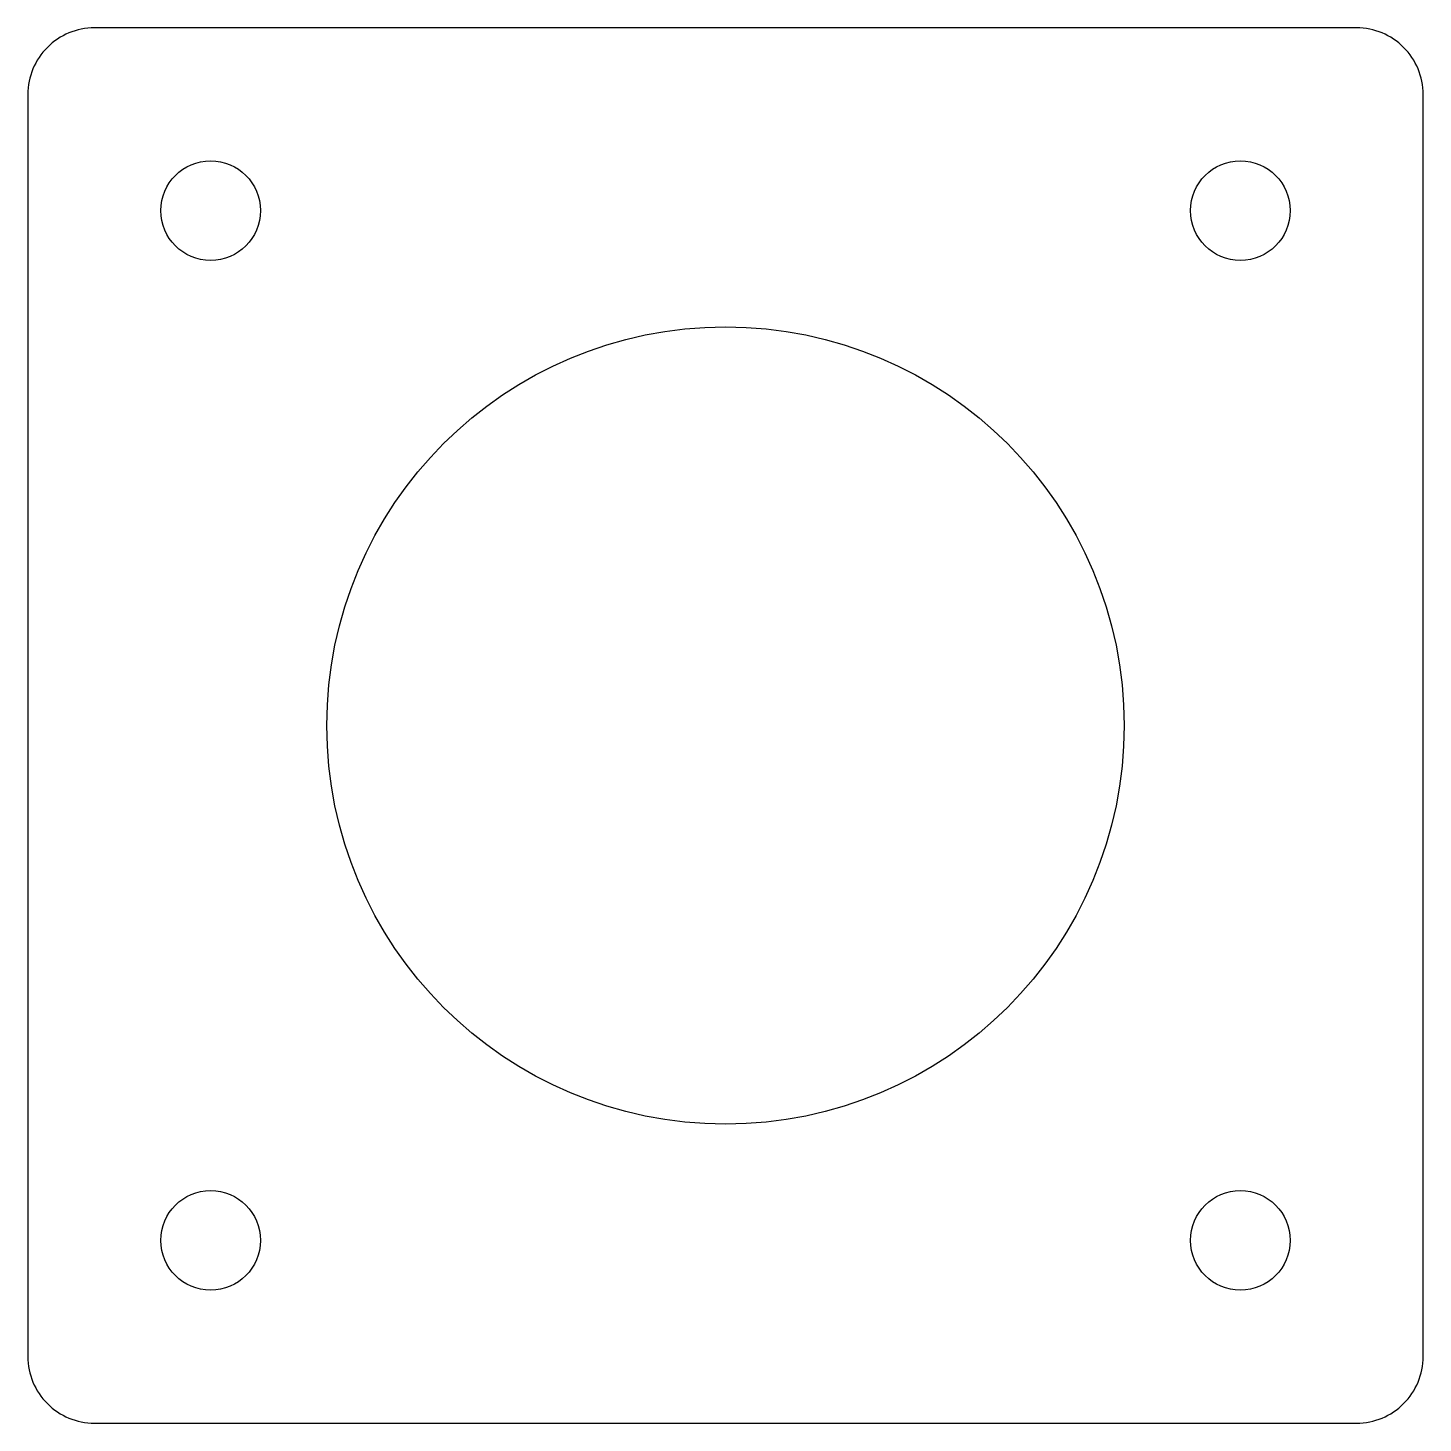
# Model space of a CAD drawing. Header units: millimetres. Extents: x -2 to 40, y 0 to 42.
import ezdxf

# ---------------------------------------------------------------- set-up
doc = ezdxf.new("R2010")
doc.units = ezdxf.units.MM

msp = doc.modelspace()

# ---------------------------------------------------------------- linework, layer by layer
msp.add_lwpolyline([(0, 42, 0.414214), (-2, 40), (-2, 2, 0.414214), (0, 0), (38, 0, 0.414214), (40, 2), (40, 40, 0.414214), (38, 42)], format="xyb", close=True)
for centre, radius in [((3.5, 36.5), 1.5), ((34.5, 36.5), 1.5), ((19, 21), 12), ((3.5, 5.5), 1.5), ((34.5, 5.5), 1.5)]:
    msp.add_circle(centre, radius)

doc.saveas('drawing.dxf')
